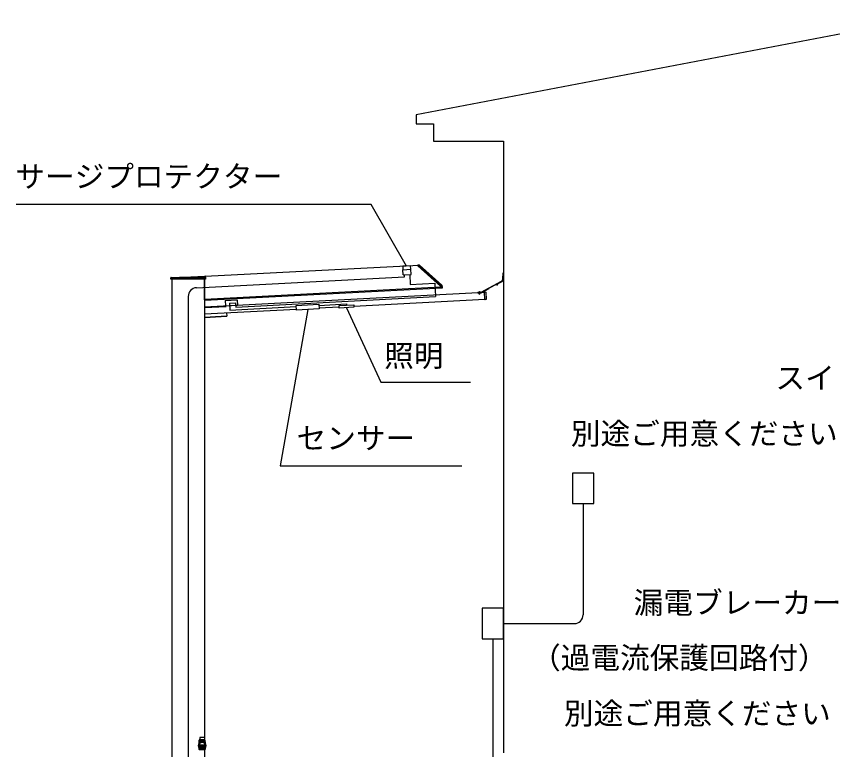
# Model space of a CAD drawing. Units: millimetres, scale not verified. Extents: x -8750 to 8750, y -12999 to 12940.
# Drawn here: x 1488 to 6169, y 3520 to 7726 of the extents above; entities that cross this region are included whole.
import ezdxf
from ezdxf.enums import TextEntityAlignment as Align

# ---------------------------------------------------------------- set-up
doc = ezdxf.new("R2010")
doc.units = ezdxf.units.MM
doc.header["$LTSCALE"] = 70
doc.layers.add('0-6_YKK_A1', color=4, linetype='Continuous')
doc.layers.add('0-7_YKK_D', color=6, linetype='Continuous')
doc.styles.add('ＭＳ ゴシック', font='')
doc.styles.get('ＭＳ ゴシック').set_extended_font_data('MS Gothic')

msp = doc.modelspace()

# ---------------------------------------------------------------- linework, layer by layer
at = {"layer": '0-6_YKK_A1'}
for p, q in [((4281.04, 6630.83), (4281.04, 3500.6)), ((3797.88, 6297.37), (2571.31, 6233.09)), ((3748.58, 6294.79), (3703.64, 6292.43)), ((3704.19, 6272.43), (3750.13, 6274.84)), ((3705.71, 6243.47), (3704.19, 6272.43)), ((3749.63, 6274.82), (3748.58, 6294.79)), ((3751.65, 6245.88), (3750.13, 6274.84)), ((3789.71, 6300.44), (3797.31, 6300.38)), ((3789.74, 6299.98), (3790.03, 6294.35)), ((3789.82, 6298.44), (3790.03, 6294.35)), ((3790.2, 6294.01), (3919.68, 6177.42)), ((3799.95, 6299.35), (3927.81, 6184.22)), ((2374.5, 6218.76), (2374.57, 6226.61)), ((2375.57, 6227.6), (2571.08, 6227.6)), ((2407.81, 6227.67), (2570.05, 6236.17)), ((2570.93, 6227.6), (2424.41, 6227.6)), ((2521.41, 6169.02), (3714.35, 6231.53)), ((2571.09, 6235.29), (2572.07, 6226.71)), ((2572.07, 6226.71), (2572.07, 6226.69)), ((2572.07, 6226.69), (2572.98, 6218.76)), ((3705.71, 6243.47), (3751.65, 6245.88)), ((3714.35, 6231.53), (3713.7, 6243.89)), ((3743.66, 6245.46), (3746.72, 6187.02)), ((4278.06, 6219.64), (4279.93, 6254.03)), ((4281.16, 6218.43), (4280.93, 6254.01)), ((2375, 6218.76), (2374.5, 6218.76)), ((2572.48, 6218.76), (2375, 6218.76)), ((2380.03, 6218.76), (2380.03, 2950.6)), ((2566.73, 6218.76), (2566.73, 2950.6)), ((2568.03, 6218.76), (2568.03, 6056.6)), ((2568.03, 6099.6), (2568.03, 6218.76)), ((2572.98, 6218.76), (2572.48, 6218.76)), ((3746.72, 6187.02), (3887.4, 6194.39)), ((3887.4, 6194.39), (3891.39, 6118.25)), ((3926.1, 6181.92), (3926.7, 6170.44)), ((3929.45, 6175.38), (3929.13, 6181.46)), ((4153.18, 6144.57), (4270.81, 6207.11)), ((4243.94, 6188.98), (4200.02, 6165.62)), ((4244.37, 6188.62), (4242.97, 6184.06)), ((4244.22, 6183.68), (4246.17, 6190.06)), ((4266.66, 6201.05), (4246.32, 6190.24)), ((4266.66, 6201.05), (4273.88, 6205.48)), ((2568.03, 6058.68), (4172.29, 6142.76)), ((3920.13, 6171.6), (2568.99, 6100.79)), ((3929.88, 6167.1), (2569.25, 6095.79)), ((3929.46, 6175.09), (3919.98, 6174.59)), ((3929.54, 6173.59), (3920.06, 6173.1)), ((3926.89, 6166.95), (3926.66, 6171.34)), ((4134.74, 6143.1), (4134.89, 6140.11)), ((4135.21, 6143.63), (4139.94, 6143.88)), ((4135.42, 6139.63), (4153.38, 6140.58)), ((4139.11, 6143.83), (4139.13, 6144.47)), ((4139.11, 6143.83), (4147.1, 6144.25)), ((4147.01, 6144.89), (4139.13, 6144.47)), ((4140.44, 6143.9), (4153.18, 6144.57)), ((4141.04, 6145.25), (4141.98, 6143.58)), ((4141.17, 6142.74), (4141.27, 6143.24)), ((4145.16, 6142.95), (4141.17, 6142.74)), ((4141.17, 6142.74), (4141.5, 6136.54)), ((4143.29, 6131.03), (4141.5, 6136.54)), ((4141.55, 6142.76), (4141.95, 6135.15)), ((4141.98, 6143.58), (4143.16, 6143.03)), ((4143.42, 6138.05), (4142.05, 6134.86)), ((4142.98, 6146.46), (4143.37, 6139.12)), ((4144.27, 6143.7), (4143.16, 6143.03)), ((4143.29, 6131.03), (4143.48, 6136.05)), ((4143.69, 6131.06), (4143.29, 6131.03)), ((4143.49, 6136.05), (4143.42, 6138.06)), ((4143.69, 6131.06), (4145.52, 6136.23)), ((4143.89, 6136.07), (4143.82, 6138.07)), ((4145.03, 6145.46), (4144.27, 6143.7)), ((4144.79, 6142.93), (4145.19, 6135.29)), ((4145.19, 6135.29), (4144.98, 6135.28)), ((4145.16, 6142.95), (4145.02, 6143.44)), ((4145.16, 6142.95), (4145.52, 6136.23)), ((4147.1, 6144.25), (4147.01, 6144.89)), ((4153.38, 6140.58), (4199.03, 6164.85)), ((4173.42, 6144.21), (4172.22, 6144.14)), ((4172.24, 6143.79), (4172.22, 6144.14)), ((4172.22, 6144.14), (4172.22, 6144.14)), ((4172.26, 6143.29), (4172.24, 6143.79)), ((4174.41, 6102.27), (4172.26, 6143.29)), ((4173.42, 6144.21), (4173.42, 6144.2)), ((4174.01, 6144.35), (4179.9, 6144.66)), ((4180.43, 6144.18), (4182.62, 6102.24)), ((4192.52, 6165.49), (4206.19, 6172.75)), ((2474.03, 6119.08), (2474.03, 3000.6)), ((2685.22, 6095.66), (2755.12, 6099.33)), ((2685.22, 6095.66), (2686.83, 6064.91)), ((2746.29, 6058.24), (3891.39, 6118.25)), ((2755.12, 6099.33), (2756.73, 6068.57)), ((3422.86, 6063.42), (4174.38, 6102.81)), ((4174.44, 6101.77), (4174.41, 6102.27)), ((4174.44, 6101.77), (4174.46, 6101.42)), ((4174.46, 6101.42), (4175.65, 6101.49)), ((4174.46, 6101.42), (4174.46, 6101.42)), ((4175.65, 6101.49), (4175.65, 6101.49)), ((4182.15, 6101.72), (4176.26, 6101.41)), ((2566.73, 6055.6), (2691.48, 6062.15)), ((2567.59, 6018.6), (3094.01, 6046.19)), ((2686.83, 6064.91), (2756.73, 6068.57)), ((2710.29, 6080.89), (2745.01, 6082.71)), ((2710.29, 6080.89), (2712.38, 6040.84)), ((2712.38, 6040.84), (3093.24, 6060.8)), ((2745.01, 6082.71), (2746.29, 6058.24)), ((3223.39, 6052.97), (3339.85, 6059.07)), ((2693.44, 6005.67), (2568.03, 5999.1)), ((2568.03, 6001.13), (2568.03, 3571.1)), ((2568.03, 6001.13), (2568.03, 3500.6)), ((2569.11, 5999.15), (2693.44, 6005.67)), ((2693.42, 6025.2), (2694.38, 6006.72)), ((4738.02, 4930.9), (4738.02, 4292.77)), ((4281.04, 4242.77), (4688.02, 4242.77)), ((4219.64, 4155.07), (4219.64, 3000.6)), ((2538.03, 3575.6), (2537.03, 3575.6)), ((2537.03, 3575.6), (2537.03, 3518.6)), ((2537.03, 3575.6), (2538.03, 3575.6)), ((2566.43, 3575.6), (2537.03, 3575.6)), ((2538.31, 3574.8), (2538.16, 3557.51)), ((2538.31, 3574.8), (2538.31, 3575.1)), ((2538.31, 3575.1), (2538.31, 3574.8)), ((2538.31, 3575.1), (2569.05, 3575.1)), ((2538.93, 3558.29), (2538.93, 3575.1)), ((2538.93, 3575.1), (2568.43, 3575.1)), ((2538.93, 3575.1), (2538.93, 3544.6)), ((2540.43, 3570.1), (2538.93, 3570.1)), ((2538.93, 3570.1), (2538.93, 3535.44)), ((2538.93, 3570.1), (2538.93, 3558.29)), ((2538.93, 3545.1), (2538.93, 3570.1)), ((2538.93, 3555.37), (2538.93, 3570.1)), ((2539.03, 3571.1), (2539.44, 3571.1)), ((2539.44, 3571.1), (2544.08, 3571.1)), ((2540.33, 3571.1), (2540.03, 3571.1)), ((2540.93, 3589.6), (2540.93, 3570.6)), ((2565.93, 3590.1), (2541.43, 3590.1)), ((2543.62, 3571.1), (2543.41, 3571.1)), ((2544.33, 3571.1), (2544.08, 3571.1)), ((2544.08, 3571.1), (2544.33, 3571.1)), ((2544.66, 3571.1), (2544.44, 3571.1)), ((2546.57, 3571.1), (2546.76, 3571.1)), ((2546.76, 3571.1), (2547.31, 3571.1)), ((2547.31, 3571.1), (2547.49, 3571.1)), ((2549.62, 3571.1), (2549.41, 3571.1)), ((2550.66, 3571.1), (2550.44, 3571.1)), ((2551.18, 3564.06), (2551.18, 3562.04)), ((2554.93, 3571.1), (2554.04, 3571.1)), ((2554.93, 3571.1), (2554.04, 3571.1)), ((2557.63, 3571.1), (2554.33, 3571.1)), ((2556.18, 3562.04), (2556.18, 3564.05)), ((2557.04, 3571.1), (2556.89, 3571.1)), ((2557.63, 3571.1), (2557.93, 3571.1)), ((2557.93, 3575.6), (2558.23, 3575.6)), ((2558.23, 3575.6), (2558.53, 3575.6)), ((2558.73, 3575.6), (2559.23, 3575.6)), ((2559.23, 3575.6), (2559.53, 3575.6)), ((2565.43, 3575.6), (2565.73, 3575.6)), ((2565.73, 3575.6), (2566.03, 3575.6)), ((2566.03, 3575.6), (2565.73, 3575.6)), ((2566.43, 3575.6), (2566.03, 3575.6)), ((2566.43, 3589.6), (2566.43, 3570.6)), ((2566.73, 3575.6), (2566.43, 3575.6)), ((2566.43, 3575.6), (2566.73, 3575.6)), ((2566.53, 3571.1), (2566.83, 3571.1)), ((2566.83, 3571.1), (2566.53, 3571.1)), ((2566.53, 3571.1), (2566.83, 3571.1)), ((2566.83, 3571.1), (2566.53, 3571.1)), ((2566.83, 3571.1), (2567.13, 3571.1)), ((2568.43, 3570.1), (2566.93, 3570.1)), ((2568.03, 3571.1), (2567.73, 3571.1)), ((2567.73, 3571.1), (2568.03, 3571.1)), ((2568.43, 3558.29), (2568.43, 3575.1)), ((2568.43, 3575.1), (2568.43, 3544.6)), ((2568.43, 3570.1), (2568.43, 3535.44)), ((2568.43, 3555.37), (2568.43, 3570.1)), ((2568.43, 3570.1), (2568.43, 3558.29)), ((2569.05, 3574.8), (2569.05, 3575.1)), ((2569.05, 3575.1), (2569.05, 3574.8)), ((2569.2, 3557.51), (2569.05, 3574.8)), ((2532.33, 3542.85), (2537.03, 3542.85)), ((2537.03, 3542.85), (2537.22, 3520.9)), ((2537.15, 3529.34), (2537.03, 3542.85)), ((2537.03, 3542.85), (2538.03, 3542.85)), ((2537.15, 3556.39), (2537.15, 3556.36)), ((2537.15, 3529.31), (2537.15, 3529.34)), ((2537.22, 3520.9), (2537.15, 3529.31)), ((2538.22, 3520.6), (2538.22, 3520.9)), ((2538.22, 3520.9), (2538.22, 3520.6)), ((2538.93, 3530.33), (2538.93, 3555.37)), ((2568.43, 3545.1), (2538.93, 3545.1)), ((2538.93, 3545.1), (2538.93, 3544.6)), ((2538.93, 3544.6), (2568.43, 3544.6)), ((2568.43, 3542.1), (2538.93, 3542.1)), ((2538.93, 3520.6), (2538.93, 3542.1)), ((2538.93, 3523.54), (2538.93, 3535.44)), ((2540.93, 3533.3), (2538.93, 3533.3)), ((2538.93, 3533.3), (2538.93, 3520.6)), ((2538.93, 3530.33), (2538.93, 3523.54)), ((2538.93, 3520.95), (2538.93, 3527.41)), ((2538.93, 3520.6), (2538.93, 3527.41)), ((2568.43, 3520.6), (2538.93, 3520.6)), ((2540.93, 3520.6), (2538.93, 3520.6)), ((2538.94, 3535.35), (2540.93, 3535.35)), ((2540.93, 3535.67), (2540.93, 3536.17)), ((2540.93, 3533.21), (2540.93, 3533.3)), ((2540.93, 3533.3), (2540.93, 3520.6)), ((2540.93, 3533.21), (2566.43, 3533.21)), ((2540.93, 3520.6), (2540.93, 3533.21)), ((2540.93, 3523.76), (2550.55, 3523.76)), ((2540.93, 3520.6), (2566.43, 3520.6)), ((2551.18, 3544.6), (2551.18, 3542.1)), ((2551.18, 3544.6), (2556.18, 3544.6)), ((2551.2, 3542.1), (2556.16, 3542.1)), ((2556.18, 3542.1), (2556.18, 3544.6)), ((2566.43, 3536.17), (2566.43, 3535.67)), ((2566.43, 3534.86), (2566.43, 3535.35)), ((2566.43, 3533.3), (2566.43, 3520.6)), ((2568.43, 3533.3), (2566.43, 3533.3)), ((2566.43, 3533.21), (2566.43, 3533.3)), ((2566.43, 3520.6), (2566.43, 3533.21)), ((2566.43, 3522.94), (2566.43, 3523.76)), ((2568.43, 3520.6), (2566.43, 3520.6)), ((2568.43, 3555.37), (2568.43, 3530.33)), ((2568.43, 3542.1), (2568.43, 3520.6)), ((2568.43, 3533.3), (2568.43, 3520.6)), ((2568.43, 3527.41), (2568.43, 3520.6)), ((2569.33, 3542.85), (2569.14, 3520.9)), ((2569.14, 3520.9), (2569.2, 3528.19)), ((2569.14, 3520.6), (2569.14, 3520.9)), ((2569.14, 3520.9), (2569.14, 3520.6)), ((2569.14, 3520.6), (2569.84, 3520.6)), ((2569.33, 3542.85), (2570.33, 3542.85)), ((2570.14, 3520.9), (2570.33, 3542.85)), ((2570.21, 3529.31), (2570.14, 3520.9)), ((2570.33, 3542.85), (2570.21, 3556.36)), ((2570.21, 3529.34), (2570.33, 3542.85)), ((2570.21, 3529.31), (2570.21, 3529.34)), ((2570.33, 3542.85), (2575.03, 3542.85))]:
    msp.add_line(p, q, dxfattribs=at)
for points in [[(6750, 3500.6), (6750, 7725.71), (3781.04, 7159.95), (3781.04, 7109.95), (3881.04, 7109.95), (3881.04, 7009.95), (4281.04, 7009.95), (4281.04, 3500.6)], [(3703.64, 6292.43), (3704.69, 6272.46), (3749.63, 6274.82)], [(3789.74, 6299.98), (3789.71, 6300.44), (3789.74, 6299.98)], [(3789.74, 6299.98), (3789.71, 6300.44), (3789.74, 6299.98)], [(3916.64, 6190.44), (3926.1, 6181.92), (3797.88, 6297.37)], [(2566.73, 6218.76), (2566.73, 3575.6), (2566.43, 3575.6), (2566.73, 3575.6)], [(3919.85, 6177.07), (3920.09, 6172.52), (3920.4, 6166.6)], [(3929.45, 6175.38), (3929.52, 6173.97), (3929.88, 6167.1)], [(4144.79, 6142.93), (4145.02, 6143.44), (4141.27, 6143.24), (4141.55, 6142.76)], [(4143.69, 6131.06), (4143.89, 6136.07), (4143.48, 6136.05)], [(4143.69, 6131.06), (4144.98, 6135.28), (4143.82, 6138.07)], [(4153.38, 6140.58), (4199.03, 6164.85), (4200.02, 6165.62)], [(3222.63, 6067.58), (3380.59, 6075.85), (3380.93, 6069.28)], [(2537.15, 3556.39), (2537.31, 3574.8), (2537.03, 3542.85), (2537.15, 3556.36)], [(2538.31, 3575.1), (2537.61, 3575.1), (2538.31, 3575.1)], [(2565.73, 3575.6), (2565.43, 3575.6), (2559.53, 3575.6), (2559.23, 3575.6), (2558.73, 3575.6), (2558.53, 3575.6), (2558.23, 3575.6), (2557.93, 3575.6), (2538.03, 3575.6)], [(2538.03, 3542.85), (2538.31, 3574.8), (2569.05, 3574.8), (2569.33, 3542.85)], [(2554.93, 3571.1), (2556.89, 3571.1), (2557.04, 3571.1), (2566.53, 3571.1), (2566.83, 3571.1), (2566.53, 3571.1), (2547.49, 3571.1), (2547.31, 3571.1), (2546.76, 3571.1), (2546.57, 3571.1), (2539.53, 3571.1), (2539.03, 3571.1)], [(2539.44, 3571.1), (2539.03, 3571.1), (2539.53, 3571.1)], [(2540.03, 3571.1), (2540.28, 3571.1), (2544.92, 3571.1), (2545.33, 3571.1), (2544.92, 3571.1)], [(2540.28, 3571.1), (2540.03, 3571.1), (2540.33, 3571.1), (2543.41, 3571.1), (2543.62, 3571.1), (2544.44, 3571.1), (2544.66, 3571.1), (2549.41, 3571.1), (2549.62, 3571.1), (2550.44, 3571.1), (2550.66, 3571.1), (2566.53, 3571.1)], [(2558.23, 3571.1), (2557.93, 3571.1), (2557.63, 3571.1)], [(2557.93, 3571.1), (2558.23, 3571.1), (2566.53, 3571.1), (2566.83, 3571.1), (2566.53, 3571.1)], [(2567.73, 3571.1), (2567.13, 3571.1), (2566.83, 3571.1)], [(2568.43, 3544.6), (2568.43, 3545.1), (2568.43, 3570.1)], [(2569.05, 3575.1), (2569.75, 3575.1), (2569.05, 3575.1)], [(2570.33, 3542.85), (2570.05, 3574.8), (2570.21, 3556.39), (2570.21, 3556.36)], [(2538.22, 3520.6), (2537.52, 3520.6), (2538.22, 3520.6)], [(2538.22, 3520.9), (2538.03, 3542.85), (2569.33, 3542.85)], [(2538.16, 3528.19), (2538.22, 3520.9), (2569.14, 3520.9)], [(2569.84, 3520.6), (2569.14, 3520.6), (2538.22, 3520.6)], [(2568.43, 3520.95), (2538.93, 3520.95), (2538.93, 3533.3)], [(2540.93, 3534.86), (2539.43, 3534.86), (2539.43, 3522.94)], [(2540.93, 3522.94), (2539.43, 3522.94), (2539.43, 3529.76)], [(2540.93, 3536.17), (2566.43, 3536.17), (2566.43, 3535.35), (2568.42, 3535.35)], [(2540.93, 3536.17), (2540.93, 3535.35), (2540.93, 3534.86), (2540.93, 3522.94)], [(2566.43, 3523.76), (2566.43, 3535.67), (2540.93, 3535.67)], [(2540.93, 3522.94), (2540.93, 3523.76), (2540.93, 3535.67)], [(2550.55, 3523.76), (2556.82, 3523.76), (2566.43, 3523.76)], [(2567.93, 3522.94), (2567.93, 3534.86), (2566.43, 3534.86), (2566.43, 3522.94)], [(2567.93, 3529.76), (2567.93, 3522.94), (2566.43, 3522.94)], [(2568.43, 3535.44), (2568.43, 3523.54), (2568.43, 3530.33)], [(2568.43, 3527.41), (2568.43, 3520.95), (2568.43, 3533.3)]]:
    msp.add_lwpolyline(points, dxfattribs=at)
for points in [[(3092.9, 6067.32), (3222.29, 6074.1), (3223.69, 6047.33), (3094.3, 6040.55)], [(3339.43, 6067.1), (3422.44, 6071.45), (3423.2, 6056.82), (3340.19, 6052.47)], [(4799.43, 5106.29), (4676.62, 5106.29), (4676.62, 4930.9), (4799.43, 4930.9)], [(4281.04, 4330.46), (4158.23, 4330.46), (4158.23, 4155.07), (4281.04, 4155.07)], [(2556.18, 3564.05), (2556.04, 3564.07), (2555.64, 3564.11), (2555.01, 3564.16), (2554.24, 3564.19), (2553.4, 3564.2), (2552.6, 3564.17), (2551.92, 3564.13), (2551.43, 3564.08), (2551.2, 3564.05), (2551.24, 3564.06), (2551.56, 3564.09), (2552.12, 3564.14), (2552.85, 3564.18), (2553.68, 3564.2), (2554.5, 3564.18), (2555.23, 3564.14), (2555.79, 3564.1), (2556.12, 3564.06)], [(2556.18, 3562.04), (2556.04, 3562.06), (2555.64, 3562.1), (2555.02, 3562.15), (2554.24, 3562.19), (2553.4, 3562.2), (2552.6, 3562.17), (2551.92, 3562.12), (2551.43, 3562.07), (2551.2, 3562.04), (2551.24, 3562.05), (2551.56, 3562.08), (2552.11, 3562.14), (2552.85, 3562.18), (2553.67, 3562.2), (2554.5, 3562.18), (2555.23, 3562.14), (2555.79, 3562.08), (2556.12, 3562.05)]]:
    msp.add_lwpolyline(points, close=True, dxfattribs=at)
for radius in [21.01, 20.71, 19.35]:
    msp.add_circle((2553.68, 3542.85), radius, dxfattribs=at)
for centre, radius, start, end in [((3790.53, 6294.38), 0.5, 183, 228), ((3797.28, 6296.38), 4, 48, 89.5), ((2375.57, 6226.6), 1, 90, 176.5048), ((2375.57, 6226.6), 1, 176.5048, 179.5), ((2405.19, 6277.6), 50, 270, 273.00032), ((2570.1, 6235.17), 1, 6.5, 93.00032), ((2571.08, 6226.6), 1, 6.5, 90), ((4280.43, 6254), 0.5, 0.36864, 176.89297), ((3925.14, 6181.25), 4, 3, 48), ((4243.6, 6183.87), 0.65, 163, 343), ((4244.08, 6188.71), 0.3, 343, 118), ((4246.46, 6189.97), 0.3, 118, 163), ((4261.22, 6221.03), 16.9, 304.57931, 355.2939), ((4266.16, 6218.33), 15, 301, 0.36864), ((2524.03, 6119.08), 50, 93, 180), ((3919.35, 6177.04), 0.5, 3, 48), ((4135.23, 6143.13), 0.5, 93, 183), ((4135.39, 6140.13), 0.5, 183, 273), ((4143.53, 6136.05), 9.5, 68.51205, 117.5675), ((4140.67, 6143.31), 0.6, 352.94882, 93.03977), ((4145.6, 6143.57), 0.6, 93.03977, 193.13073), ((4173.46, 6147.07), 2.86, 272.73957, 279.49104), ((4175.97, 6097.22), 4.28, 87.31821, 94.21342), ((2693.38, 6006.67), 1, 273, 3), ((4688.02, 4292.77), 50, 270, 0), ((2524.85, 3568.48), 17.24, 315.49151, 320.50828), ((2537.61, 3574.8), 0.3, 90, 179.5), ((2537.61, 3574.8), 0.3, 90, 179.5), ((2553.68, 3542.85), 21.35, 43.36205, 136.63795), ((2553.68, 3542.85), 21.35, 46.30126, 133.69874), ((2553.68, 3542.85), 21.35, 46.30126, 133.69874), ((2553.68, 3542.85), 19.35, 40.33493, 139.66507), ((2540.43, 3570.6), 0.5, 270, 0), ((2540.43, 3570.6), 0.5, 270, 0), ((2540.43, 3570.6), 0.5, 270, 0), ((2540.43, 3570.6), 0.5, 270, 0), ((2541.43, 3589.6), 0.5, 90, 180), ((2541.43, 3589.6), 0.5, 90, 180), ((2541.43, 3589.6), 0.5, 90, 180), ((2541.43, 3589.6), 0.5, 90, 180), ((2565.93, 3589.6), 0.5, 0, 90), ((2565.93, 3589.6), 0.5, 0, 90), ((2565.93, 3589.6), 0.5, 0, 90), ((2565.93, 3589.6), 0.5, 0, 90), ((2566.93, 3570.6), 0.5, 180, 270), ((2566.93, 3570.6), 0.5, 180, 270), ((2566.93, 3570.6), 0.5, 180, 270), ((2566.93, 3570.6), 0.5, 180, 270), ((2548.47, 3537.83), 28.59, 40.48787, 43.51234), ((2569.75, 3574.8), 0.3, 0.5, 90), ((2569.75, 3574.8), 0.3, 0.5, 90), ((2553.68, 3542.85), 21.35, 140.74511, 179.99127), ((2553.68, 3542.85), 21.35, 180.00873, 219.25489), ((2553.68, 3542.85), 19.35, 139.66507, 220.33493), ((2558.89, 3547.87), 28.59, 220.48787, 223.51234), ((2537.52, 3520.9), 0.3, 180.5, 270), ((2537.52, 3520.9), 0.3, 180.5, 270), ((2553.68, 3542.85), 21.35, 223.36205, 316.63795), ((2553.68, 3542.85), 19.35, 220.33493, 222.57146), ((2553.68, 3542.85), 21.35, 226.30126, 313.69874), ((2553.68, 3542.85), 21.35, 226.30126, 313.69874), ((2553.68, 3542.85), 19.35, 222.57146, 260.67495), ((2553.68, 3542.85), 19.35, 260.67495, 279.32505), ((2553.68, 3542.85), 19.35, 279.32505, 317.42854), ((2553.68, 3542.85), 19.35, 317.42854, 319.66507), ((2553.68, 3542.85), 19.35, 319.66507, 40.33493), ((2582.51, 3517.22), 17.24, 135.49151, 140.50828), ((2569.84, 3520.9), 0.3, 270, 359.5), ((2569.84, 3520.9), 0.3, 270, 359.5), ((2553.68, 3542.85), 21.35, 0.00873, 39.25489), ((2553.68, 3542.85), 21.35, 320.74511, 359.99127)]:
    msp.add_arc(centre, radius, start, end, dxfattribs=at)
for centre, major_axis, ratio, start_param, end_param in [((4173.41, 6144.24), (0.599, 0.031), 0.061163, 4.712389, 5.0226887), ((4174.02, 6144.05), (0.016, -0.3), 0.998135, 3.1415927, 3.9550709), ((4179.93, 6144.16), (0.336, 0.373), 0.99628, 5.4996506, 7.06672), ((4176.24, 6101.71), (0.016, -0.3), 0.998135, 5.4698366, 6.2831853), ((4182.12, 6102.22), (0.373, -0.336), 0.99628, 5.4996506, 7.06672), ((2538.31, 3574.8), (1, 0), 0.002618, 1.5708565, 3.1415767), ((2538.31, 3574.8), (1, 0), 0.002618, 1.5708565, 3.1415767), ((2569.05, 3574.8), (1, 0), 0.002618, 0.000016, 1.5707362), ((2569.05, 3574.8), (1, 0), 0.002618, 0.000016, 1.5707362), ((2538.22, 3520.9), (1, 0), 0.002618, 3.1416086, 4.7123288), ((2538.22, 3520.9), (1, 0), 0.002618, 3.1416086, 4.7123288), ((2539.43, 3535.44), (0, 0.508), 0.984808, 1.5707963, 1.7453293), ((2539.43, 3523.54), (0, 0.596), 0.8391, 1.5707963, 3.1415927), ((2539.43, 3535.35), (-0.383, 0.383), 0.8391, 0.8726646, 2.268928), ((2567.93, 3535.35), (0.383, 0.383), 0.8391, 4.0142573, 5.4105207), ((2567.93, 3523.54), (0, 0.596), 0.8391, 3.1415927, 4.712389), ((2567.93, 3535.44), (0, -0.508), 0.984808, 1.3962634, 1.5707963), ((2569.14, 3520.9), (1, 0), 0.002618, 4.7124491, 6.2831693), ((2569.14, 3520.9), (1, 0), 0.002618, 4.7124491, 6.2831693)]:
    msp.add_ellipse(centre, major_axis=major_axis, ratio=ratio, start_param=start_param, end_param=end_param, dxfattribs=at)
at = {"layer": '0-7_YKK_D'}
for points in [[(3726.11, 6293.61), (3522.88, 6645.88), (1488.44, 6645.88)], [(3159, 6043.94), (3001.38, 5147.52), (4042.3, 5147.52)], [(3381.7, 6054.64), (3579, 5628.09), (4092.52, 5628.09)]]:
    msp.add_lwpolyline(points, dxfattribs=at)

# ---------------------------------------------------------------- texts
at = {"layer": '0-7_YKK_D', "style": 'ＭＳ ゴシック'}
for s, p in [('サージプロテクター', (1483.25, 6707.85)), ('照明', (3597.22, 5679.49)), ('スイッチ', (5840.47, 5552)), ('別途ご用意ください', (4667.86, 5232.93)), ('センサー', (3095.39, 5206.77)), ('漏電ブレーカー', (5027.91, 4263.16)), ('（過電流保護回路付）', (4439.67, 3946.99)), ('別途ご用意ください', (4628.02, 3627.92))]:
    msp.add_text(s, height=124.6, dxfattribs=at).set_placement(p, align=Align.BOTTOM_LEFT)

doc.saveas('drawing.dxf')
